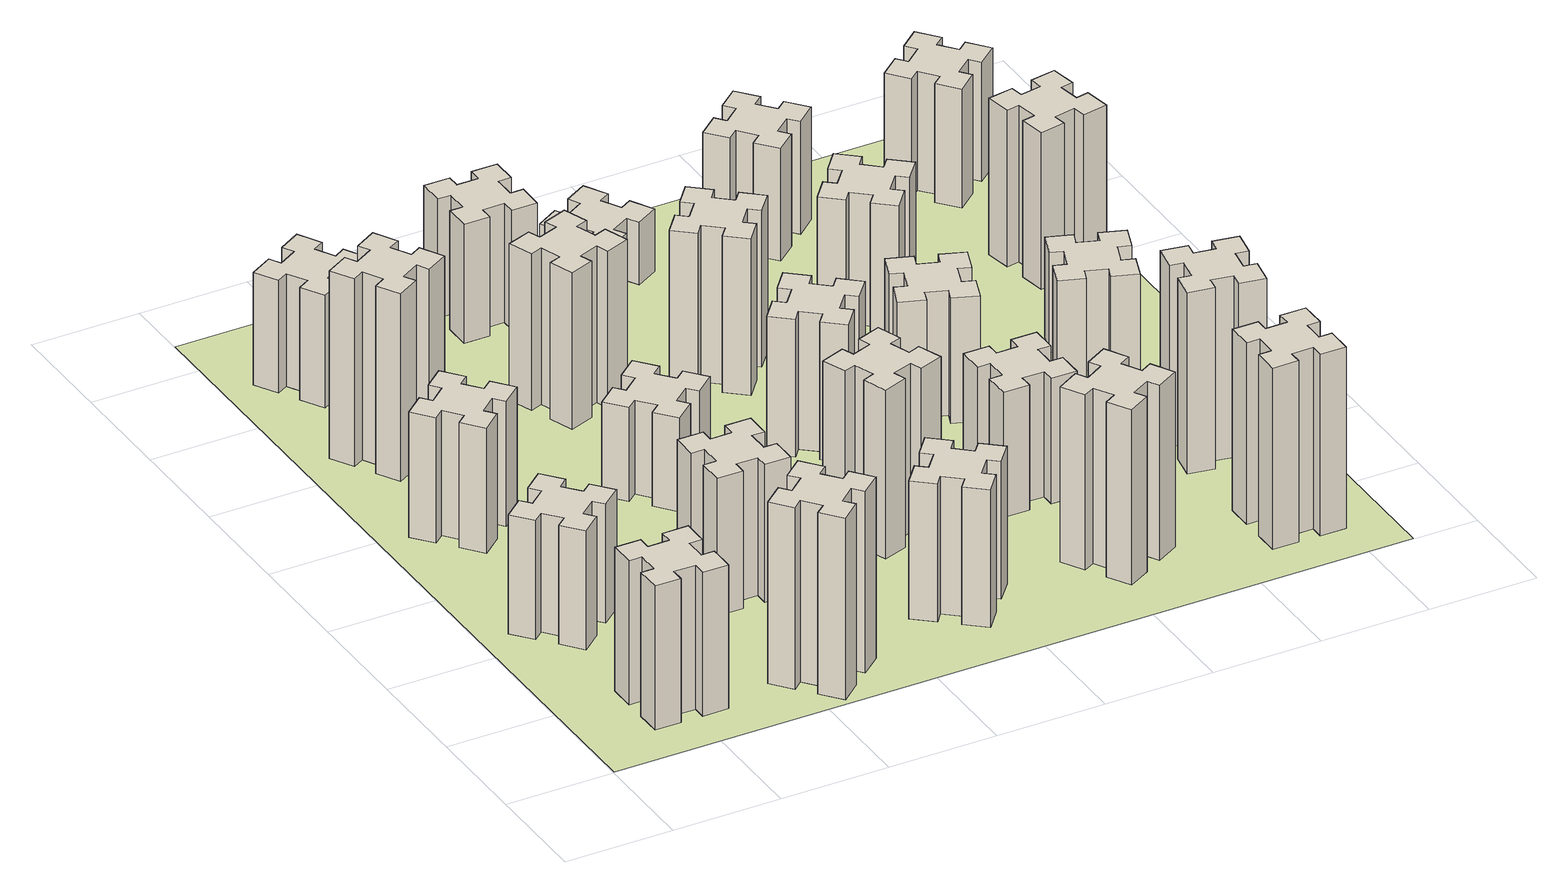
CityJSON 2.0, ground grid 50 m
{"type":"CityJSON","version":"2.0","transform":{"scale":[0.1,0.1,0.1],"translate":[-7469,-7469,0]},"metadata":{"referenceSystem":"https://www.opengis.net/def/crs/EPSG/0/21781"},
"CityObjects":{
"building1":{"type":"Building","attributes":{"class":"1000","function":"1000","usage":"1000","yearOfConstruction":2016,"roofType":"1000","measuredHeight":69,"storeysAboveGround":30,"storeysBelowGround":0},"geometry":[{"type":"Solid","lod":"1","boundaries":[[[[0,1,2,3,4,5,6,7,8,9,10,11,12,13,14,15,16,17,18,19]],[[17,16,20,21]],[[16,15,22,20]],[[15,14,23,22]],[[14,13,24,23]],[[13,12,25,24]],[[12,11,26,25]],[[11,10,27,26]],[[10,9,28,27]],[[9,8,29,28]],[[8,7,30,29]],[[7,6,31,30]],[[6,5,32,31]],[[5,4,33,32]],[[4,3,34,33]],[[3,2,35,34]],[[2,1,36,35]],[[1,0,37,36]],[[0,19,38,37]],[[19,18,39,38]],[[18,17,21,39]],[[24,25,26,27,28,29,30,31,32,33,34,35,36,37,38,39,21,20,22,23]]]]}]},
"building2":{"type":"Building","attributes":{"class":"1000","function":"1000","usage":"1000","yearOfConstruction":2016,"roofType":"1000","measuredHeight":57,"storeysAboveGround":30,"storeysBelowGround":0},"geometry":[{"type":"Solid","lod":"1","boundaries":[[[[40,41,42,43,44,45,46,47,48,49,50,51,52,53,54,55,56,57,58,59]],[[57,56,60,61]],[[56,55,62,60]],[[55,54,63,62]],[[54,53,64,63]],[[53,52,65,64]],[[52,51,66,65]],[[51,50,67,66]],[[50,49,68,67]],[[49,48,69,68]],[[48,47,70,69]],[[47,46,71,70]],[[46,45,72,71]],[[45,44,73,72]],[[44,43,74,73]],[[43,42,75,74]],[[42,41,76,75]],[[41,40,77,76]],[[40,59,78,77]],[[59,58,79,78]],[[58,57,61,79]],[[64,65,66,67,68,69,70,71,72,73,74,75,76,77,78,79,61,60,62,63]]]]}]},
"building3":{"type":"Building","attributes":{"class":"1000","function":"1000","usage":"1000","yearOfConstruction":2016,"roofType":"1000","measuredHeight":60,"storeysAboveGround":30,"storeysBelowGround":0},"geometry":[{"type":"Solid","lod":"1","boundaries":[[[[80,81,82,83,84,85,86,87,88,89,90,91,92,93,94,95,96,97,98,99]],[[97,96,100,101]],[[96,95,102,100]],[[95,94,103,102]],[[94,93,104,103]],[[93,92,105,104]],[[92,91,106,105]],[[91,90,107,106]],[[90,89,108,107]],[[89,88,109,108]],[[88,87,110,109]],[[87,86,111,110]],[[86,85,112,111]],[[85,84,113,112]],[[84,83,114,113]],[[83,82,115,114]],[[82,81,116,115]],[[81,80,117,116]],[[80,99,118,117]],[[99,98,119,118]],[[98,97,101,119]],[[104,105,106,107,108,109,110,111,112,113,114,115,116,117,118,119,101,100,102,103]]]]}]},
"building4":{"type":"Building","attributes":{"class":"1000","function":"1000","usage":"1000","yearOfConstruction":2016,"roofType":"1000","measuredHeight":90,"storeysAboveGround":30,"storeysBelowGround":0},"geometry":[{"type":"Solid","lod":"1","boundaries":[[[[120,121,122,123,124,125,126,127,128,129,130,131,132,133,134,135,136,137,138,139]],[[137,136,140,141]],[[136,135,142,140]],[[135,134,143,142]],[[134,133,144,143]],[[133,132,145,144]],[[132,131,146,145]],[[131,130,147,146]],[[130,129,148,147]],[[129,128,149,148]],[[128,127,150,149]],[[127,126,151,150]],[[126,125,152,151]],[[125,124,153,152]],[[124,123,154,153]],[[123,122,155,154]],[[122,121,156,155]],[[121,120,157,156]],[[120,139,158,157]],[[139,138,159,158]],[[138,137,141,159]],[[144,145,146,147,148,149,150,151,152,153,154,155,156,157,158,159,141,140,142,143]]]]}]},
"building5":{"type":"Building","attributes":{"class":"1000","function":"1000","usage":"1000","yearOfConstruction":2016,"roofType":"1000","measuredHeight":87,"storeysAboveGround":30,"storeysBelowGround":0},"geometry":[{"type":"Solid","lod":"1","boundaries":[[[[160,161,162,163,164,165,166,167,168,169,170,171,172,173,174,175,176,177,178,179]],[[177,176,180,181]],[[176,175,182,180]],[[175,174,183,182]],[[174,173,184,183]],[[173,172,185,184]],[[172,171,186,185]],[[171,170,187,186]],[[170,169,188,187]],[[169,168,189,188]],[[168,167,190,189]],[[167,166,191,190]],[[166,165,192,191]],[[165,164,193,192]],[[164,163,194,193]],[[163,162,195,194]],[[162,161,196,195]],[[161,160,197,196]],[[160,179,198,197]],[[179,178,199,198]],[[178,177,181,199]],[[184,185,186,187,188,189,190,191,192,193,194,195,196,197,198,199,181,180,182,183]]]]}]},
"building6":{"type":"Building","attributes":{"class":"1000","function":"1000","usage":"1000","yearOfConstruction":2016,"roofType":"1000","measuredHeight":54,"storeysAboveGround":30,"storeysBelowGround":0},"geometry":[{"type":"Solid","lod":"1","boundaries":[[[[200,201,202,203,204,205,206,207,208,209,210,211,212,213,214,215,216,217,218,219]],[[217,216,220,221]],[[216,215,222,220]],[[215,214,223,222]],[[214,213,224,223]],[[213,212,225,224]],[[212,211,226,225]],[[211,210,227,226]],[[210,209,228,227]],[[209,208,229,228]],[[208,207,230,229]],[[207,206,231,230]],[[206,205,232,231]],[[205,204,233,232]],[[204,203,234,233]],[[203,202,235,234]],[[202,201,236,235]],[[201,200,237,236]],[[200,219,238,237]],[[219,218,239,238]],[[218,217,221,239]],[[224,225,226,227,228,229,230,231,232,233,234,235,236,237,238,239,221,220,222,223]]]]}]},
"building7":{"type":"Building","attributes":{"class":"1000","function":"1000","usage":"1000","yearOfConstruction":2016,"roofType":"1000","measuredHeight":66,"storeysAboveGround":30,"storeysBelowGround":0},"geometry":[{"type":"Solid","lod":"1","boundaries":[[[[240,241,242,243,244,245,246,247,248,249,250,251,252,253,254,255,256,257,258,259]],[[257,256,260,261]],[[256,255,262,260]],[[255,254,263,262]],[[254,253,264,263]],[[253,252,265,264]],[[252,251,266,265]],[[251,250,267,266]],[[250,249,268,267]],[[249,248,269,268]],[[248,247,270,269]],[[247,246,271,270]],[[246,245,272,271]],[[245,244,273,272]],[[244,243,274,273]],[[243,242,275,274]],[[242,241,276,275]],[[241,240,277,276]],[[240,259,278,277]],[[259,258,279,278]],[[258,257,261,279]],[[264,265,266,267,268,269,270,271,272,273,274,275,276,277,278,279,261,260,262,263]]]]}]},
"building8":{"type":"Building","attributes":{"class":"1000","function":"1000","usage":"1000","yearOfConstruction":2016,"roofType":"1000","measuredHeight":45,"storeysAboveGround":30,"storeysBelowGround":0},"geometry":[{"type":"Solid","lod":"1","boundaries":[[[[280,281,282,283,284,285,286,287,288,289,290,291,292,293,294,295,296,297,298,299]],[[297,296,300,301]],[[296,295,302,300]],[[295,294,303,302]],[[294,293,304,303]],[[293,292,305,304]],[[292,291,306,305]],[[291,290,307,306]],[[290,289,308,307]],[[289,288,309,308]],[[288,287,310,309]],[[287,286,311,310]],[[286,285,312,311]],[[285,284,313,312]],[[284,283,314,313]],[[283,282,315,314]],[[282,281,316,315]],[[281,280,317,316]],[[280,299,318,317]],[[299,298,319,318]],[[298,297,301,319]],[[304,305,306,307,308,309,310,311,312,313,314,315,316,317,318,319,301,300,302,303]]]]}]},
"building9":{"type":"Building","attributes":{"class":"1000","function":"1000","usage":"1000","yearOfConstruction":2016,"roofType":"1000","measuredHeight":75,"storeysAboveGround":30,"storeysBelowGround":0},"geometry":[{"type":"Solid","lod":"1","boundaries":[[[[320,321,322,323,324,325,326,327,328,329,330,331,332,333,334,335,336,337,338,339]],[[337,336,340,341]],[[336,335,342,340]],[[335,334,343,342]],[[334,333,344,343]],[[333,332,345,344]],[[332,331,346,345]],[[331,330,347,346]],[[330,329,348,347]],[[329,328,349,348]],[[328,327,350,349]],[[327,326,351,350]],[[326,325,352,351]],[[325,324,353,352]],[[324,323,354,353]],[[323,322,355,354]],[[322,321,356,355]],[[321,320,357,356]],[[320,339,358,357]],[[339,338,359,358]],[[338,337,341,359]],[[344,345,346,347,348,349,350,351,352,353,354,355,356,357,358,359,341,340,342,343]]]]}]},
"building10":{"type":"Building","attributes":{"class":"1000","function":"1000","usage":"1000","yearOfConstruction":2016,"roofType":"1000","measuredHeight":66,"storeysAboveGround":30,"storeysBelowGround":0},"geometry":[{"type":"Solid","lod":"1","boundaries":[[[[360,361,362,363,364,365,366,367,368,369,370,371,372,373,374,375,376,377,378,379]],[[377,376,380,381]],[[376,375,382,380]],[[375,374,383,382]],[[374,373,384,383]],[[373,372,385,384]],[[372,371,386,385]],[[371,370,387,386]],[[370,369,388,387]],[[369,368,389,388]],[[368,367,390,389]],[[367,366,391,390]],[[366,365,392,391]],[[365,364,393,392]],[[364,363,394,393]],[[363,362,395,394]],[[362,361,396,395]],[[361,360,397,396]],[[360,379,398,397]],[[379,378,399,398]],[[378,377,381,399]],[[384,385,386,387,388,389,390,391,392,393,394,395,396,397,398,399,381,380,382,383]]]]}]},
"building11":{"type":"Building","attributes":{"class":"1000","function":"1000","usage":"1000","yearOfConstruction":2016,"roofType":"1000","measuredHeight":81,"storeysAboveGround":30,"storeysBelowGround":0},"geometry":[{"type":"Solid","lod":"1","boundaries":[[[[400,401,402,403,404,405,406,407,408,409,410,411,412,413,414,415,416,417,418,419]],[[417,416,420,421]],[[416,415,422,420]],[[415,414,423,422]],[[414,413,424,423]],[[413,412,425,424]],[[412,411,426,425]],[[411,410,427,426]],[[410,409,428,427]],[[409,408,429,428]],[[408,407,430,429]],[[407,406,431,430]],[[406,405,432,431]],[[405,404,433,432]],[[404,403,434,433]],[[403,402,435,434]],[[402,401,436,435]],[[401,400,437,436]],[[400,419,438,437]],[[419,418,439,438]],[[418,417,421,439]],[[424,425,426,427,428,429,430,431,432,433,434,435,436,437,438,439,421,420,422,423]]]]}]},
"building12":{"type":"Building","attributes":{"class":"1000","function":"1000","usage":"1000","yearOfConstruction":2016,"roofType":"1000","measuredHeight":57,"storeysAboveGround":30,"storeysBelowGround":0},"geometry":[{"type":"Solid","lod":"1","boundaries":[[[[440,441,442,443,444,445,446,447,448,449,450,451,452,453,454,455,456,457,458,459]],[[457,456,460,461]],[[456,455,462,460]],[[455,454,463,462]],[[454,453,464,463]],[[453,452,465,464]],[[452,451,466,465]],[[451,450,467,466]],[[450,449,468,467]],[[449,448,469,468]],[[448,447,470,469]],[[447,446,471,470]],[[446,445,472,471]],[[445,444,473,472]],[[444,443,474,473]],[[443,442,475,474]],[[442,441,476,475]],[[441,440,477,476]],[[440,459,478,477]],[[459,458,479,478]],[[458,457,461,479]],[[464,465,466,467,468,469,470,471,472,473,474,475,476,477,478,479,461,460,462,463]]]]}]},
"building13":{"type":"Building","attributes":{"class":"1000","function":"1000","usage":"1000","yearOfConstruction":2016,"roofType":"1000","measuredHeight":66,"storeysAboveGround":30,"storeysBelowGround":0},"geometry":[{"type":"Solid","lod":"1","boundaries":[[[[480,481,482,483,484,485,486,487,488,489,490,491,492,493,494,495,496,497,498,499]],[[497,496,500,501]],[[496,495,502,500]],[[495,494,503,502]],[[494,493,504,503]],[[493,492,505,504]],[[492,491,506,505]],[[491,490,507,506]],[[490,489,508,507]],[[489,488,509,508]],[[488,487,510,509]],[[487,486,511,510]],[[486,485,512,511]],[[485,484,513,512]],[[484,483,514,513]],[[483,482,515,514]],[[482,481,516,515]],[[481,480,517,516]],[[480,499,518,517]],[[499,498,519,518]],[[498,497,501,519]],[[504,505,506,507,508,509,510,511,512,513,514,515,516,517,518,519,501,500,502,503]]]]}]},
"building14":{"type":"Building","attributes":{"class":"1000","function":"1000","usage":"1000","yearOfConstruction":2016,"roofType":"1000","measuredHeight":75,"storeysAboveGround":30,"storeysBelowGround":0},"geometry":[{"type":"Solid","lod":"1","boundaries":[[[[520,521,522,523,524,525,526,527,528,529,530,531,532,533,534,535,536,537,538,539]],[[537,536,540,541]],[[536,535,542,540]],[[535,534,543,542]],[[534,533,544,543]],[[533,532,545,544]],[[532,531,546,545]],[[531,530,547,546]],[[530,529,548,547]],[[529,528,549,548]],[[528,527,550,549]],[[527,526,551,550]],[[526,525,552,551]],[[525,524,553,552]],[[524,523,554,553]],[[523,522,555,554]],[[522,521,556,555]],[[521,520,557,556]],[[520,539,558,557]],[[539,538,559,558]],[[538,537,541,559]],[[544,545,546,547,548,549,550,551,552,553,554,555,556,557,558,559,541,540,542,543]]]]}]},
"building15":{"type":"Building","attributes":{"class":"1000","function":"1000","usage":"1000","yearOfConstruction":2016,"roofType":"1000","measuredHeight":84,"storeysAboveGround":30,"storeysBelowGround":0},"geometry":[{"type":"Solid","lod":"1","boundaries":[[[[560,561,562,563,564,565,566,567,568,569,570,571,572,573,574,575,576,577,578,579]],[[577,576,580,581]],[[576,575,582,580]],[[575,574,583,582]],[[574,573,584,583]],[[573,572,585,584]],[[572,571,586,585]],[[571,570,587,586]],[[570,569,588,587]],[[569,568,589,588]],[[568,567,590,589]],[[567,566,591,590]],[[566,565,592,591]],[[565,564,593,592]],[[564,563,594,593]],[[563,562,595,594]],[[562,561,596,595]],[[561,560,597,596]],[[560,579,598,597]],[[579,578,599,598]],[[578,577,581,599]],[[584,585,586,587,588,589,590,591,592,593,594,595,596,597,598,599,581,580,582,583]]]]}]},
"building16":{"type":"Building","attributes":{"class":"1000","function":"1000","usage":"1000","yearOfConstruction":2016,"roofType":"1000","measuredHeight":30,"storeysAboveGround":30,"storeysBelowGround":0},"geometry":[{"type":"Solid","lod":"1","boundaries":[[[[600,601,602,603,604,605,606,607,608,609,610,611,612,613,614,615,616,617,618,619]],[[617,616,620,621]],[[616,615,622,620]],[[615,614,623,622]],[[614,613,624,623]],[[613,612,625,624]],[[612,611,626,625]],[[611,610,627,626]],[[610,609,628,627]],[[609,608,629,628]],[[608,607,630,629]],[[607,606,631,630]],[[606,605,632,631]],[[605,604,633,632]],[[604,603,634,633]],[[603,602,635,634]],[[602,601,636,635]],[[601,600,637,636]],[[600,619,638,637]],[[619,618,639,638]],[[618,617,621,639]],[[624,625,626,627,628,629,630,631,632,633,634,635,636,637,638,639,621,620,622,623]]]]}]},
"building17":{"type":"Building","attributes":{"class":"1000","function":"1000","usage":"1000","yearOfConstruction":2016,"roofType":"1000","measuredHeight":60,"storeysAboveGround":30,"storeysBelowGround":0},"geometry":[{"type":"Solid","lod":"1","boundaries":[[[[640,641,642,643,644,645,646,647,648,649,650,651,652,653,654,655,656,657,658,659]],[[657,656,660,661]],[[656,655,662,660]],[[655,654,663,662]],[[654,653,664,663]],[[653,652,665,664]],[[652,651,666,665]],[[651,650,667,666]],[[650,649,668,667]],[[649,648,669,668]],[[648,647,670,669]],[[647,646,671,670]],[[646,645,672,671]],[[645,644,673,672]],[[644,643,674,673]],[[643,642,675,674]],[[642,641,676,675]],[[641,640,677,676]],[[640,659,678,677]],[[659,658,679,678]],[[658,657,661,679]],[[664,665,666,667,668,669,670,671,672,673,674,675,676,677,678,679,661,660,662,663]]]]}]},
"building18":{"type":"Building","attributes":{"class":"1000","function":"1000","usage":"1000","yearOfConstruction":2016,"roofType":"1000","measuredHeight":60,"storeysAboveGround":30,"storeysBelowGround":0},"geometry":[{"type":"Solid","lod":"1","boundaries":[[[[680,681,682,683,684,685,686,687,688,689,690,691,692,693,694,695,696,697,698,699]],[[697,696,700,701]],[[696,695,702,700]],[[695,694,703,702]],[[694,693,704,703]],[[693,692,705,704]],[[692,691,706,705]],[[691,690,707,706]],[[690,689,708,707]],[[689,688,709,708]],[[688,687,710,709]],[[687,686,711,710]],[[686,685,712,711]],[[685,684,713,712]],[[684,683,714,713]],[[683,682,715,714]],[[682,681,716,715]],[[681,680,717,716]],[[680,699,718,717]],[[699,698,719,718]],[[698,697,701,719]],[[704,705,706,707,708,709,710,711,712,713,714,715,716,717,718,719,701,700,702,703]]]]}]},
"building19":{"type":"Building","attributes":{"class":"1000","function":"1000","usage":"1000","yearOfConstruction":2016,"roofType":"1000","measuredHeight":63,"storeysAboveGround":30,"storeysBelowGround":0},"geometry":[{"type":"Solid","lod":"1","boundaries":[[[[720,721,722,723,724,725,726,727,728,729,730,731,732,733,734,735,736,737,738,739]],[[737,736,740,741]],[[736,735,742,740]],[[735,734,743,742]],[[734,733,744,743]],[[733,732,745,744]],[[732,731,746,745]],[[731,730,747,746]],[[730,729,748,747]],[[729,728,749,748]],[[728,727,750,749]],[[727,726,751,750]],[[726,725,752,751]],[[725,724,753,752]],[[724,723,754,753]],[[723,722,755,754]],[[722,721,756,755]],[[721,720,757,756]],[[720,739,758,757]],[[739,738,759,758]],[[738,737,741,759]],[[744,745,746,747,748,749,750,751,752,753,754,755,756,757,758,759,741,740,742,743]]]]}]},
"building20":{"type":"Building","attributes":{"class":"1000","function":"1000","usage":"1000","yearOfConstruction":2016,"roofType":"1000","measuredHeight":87,"storeysAboveGround":30,"storeysBelowGround":0},"geometry":[{"type":"Solid","lod":"1","boundaries":[[[[760,761,762,763,764,765,766,767,768,769,770,771,772,773,774,775,776,777,778,779]],[[777,776,780,781]],[[776,775,782,780]],[[775,774,783,782]],[[774,773,784,783]],[[773,772,785,784]],[[772,771,786,785]],[[771,770,787,786]],[[770,769,788,787]],[[769,768,789,788]],[[768,767,790,789]],[[767,766,791,790]],[[766,765,792,791]],[[765,764,793,792]],[[764,763,794,793]],[[763,762,795,794]],[[762,761,796,795]],[[761,760,797,796]],[[760,779,798,797]],[[779,778,799,798]],[[778,777,781,799]],[[784,785,786,787,788,789,790,791,792,793,794,795,796,797,798,799,781,780,782,783]]]]}]},
"building21":{"type":"Building","attributes":{"class":"1000","function":"1000","usage":"1000","yearOfConstruction":2016,"roofType":"1000","measuredHeight":54,"storeysAboveGround":30,"storeysBelowGround":0},"geometry":[{"type":"Solid","lod":"1","boundaries":[[[[800,801,802,803,804,805,806,807,808,809,810,811,812,813,814,815,816,817,818,819]],[[817,816,820,821]],[[816,815,822,820]],[[815,814,823,822]],[[814,813,824,823]],[[813,812,825,824]],[[812,811,826,825]],[[811,810,827,826]],[[810,809,828,827]],[[809,808,829,828]],[[808,807,830,829]],[[807,806,831,830]],[[806,805,832,831]],[[805,804,833,832]],[[804,803,834,833]],[[803,802,835,834]],[[802,801,836,835]],[[801,800,837,836]],[[800,819,838,837]],[[819,818,839,838]],[[818,817,821,839]],[[824,825,826,827,828,829,830,831,832,833,834,835,836,837,838,839,821,820,822,823]]]]}]},
"building22":{"type":"Building","attributes":{"class":"1000","function":"1000","usage":"1000","yearOfConstruction":2016,"roofType":"1000","measuredHeight":87,"storeysAboveGround":30,"storeysBelowGround":0},"geometry":[{"type":"Solid","lod":"1","boundaries":[[[[840,841,842,843,844,845,846,847,848,849,850,851,852,853,854,855,856,857,858,859]],[[857,856,860,861]],[[856,855,862,860]],[[855,854,863,862]],[[854,853,864,863]],[[853,852,865,864]],[[852,851,866,865]],[[851,850,867,866]],[[850,849,868,867]],[[849,848,869,868]],[[848,847,870,869]],[[847,846,871,870]],[[846,845,872,871]],[[845,844,873,872]],[[844,843,874,873]],[[843,842,875,874]],[[842,841,876,875]],[[841,840,877,876]],[[840,859,878,877]],[[859,858,879,878]],[[858,857,861,879]],[[864,865,866,867,868,869,870,871,872,873,874,875,876,877,878,879,861,860,862,863]]]]}]},
"building23":{"type":"Building","attributes":{"class":"1000","function":"1000","usage":"1000","yearOfConstruction":2016,"roofType":"1000","measuredHeight":48,"storeysAboveGround":30,"storeysBelowGround":0},"geometry":[{"type":"Solid","lod":"1","boundaries":[[[[880,881,882,883,884,885,886,887,888,889,890,891,892,893,894,895,896,897,898,899]],[[897,896,900,901]],[[896,895,902,900]],[[895,894,903,902]],[[894,893,904,903]],[[893,892,905,904]],[[892,891,906,905]],[[891,890,907,906]],[[890,889,908,907]],[[889,888,909,908]],[[888,887,910,909]],[[887,886,911,910]],[[886,885,912,911]],[[885,884,913,912]],[[884,883,914,913]],[[883,882,915,914]],[[882,881,916,915]],[[881,880,917,916]],[[880,899,918,917]],[[899,898,919,918]],[[898,897,901,919]],[[904,905,906,907,908,909,910,911,912,913,914,915,916,917,918,919,901,900,902,903]]]]}]},
"building24":{"type":"Building","attributes":{"class":"1000","function":"1000","usage":"1000","yearOfConstruction":2016,"roofType":"1000","measuredHeight":75,"storeysAboveGround":30,"storeysBelowGround":0},"geometry":[{"type":"Solid","lod":"1","boundaries":[[[[920,921,922,923,924,925,926,927,928,929,930,931,932,933,934,935,936,937,938,939]],[[937,936,940,941]],[[936,935,942,940]],[[935,934,943,942]],[[934,933,944,943]],[[933,932,945,944]],[[932,931,946,945]],[[931,930,947,946]],[[930,929,948,947]],[[929,928,949,948]],[[928,927,950,949]],[[927,926,951,950]],[[926,925,952,951]],[[925,924,953,952]],[[924,923,954,953]],[[923,922,955,954]],[[922,921,956,955]],[[921,920,957,956]],[[920,939,958,957]],[[939,938,959,958]],[[938,937,941,959]],[[944,945,946,947,948,949,950,951,952,953,954,955,956,957,958,959,941,940,942,943]]]]}]},
"building25":{"type":"Building","attributes":{"class":"1000","function":"1000","usage":"1000","yearOfConstruction":2016,"roofType":"1000","measuredHeight":57,"storeysAboveGround":30,"storeysBelowGround":0},"geometry":[{"type":"Solid","lod":"1","boundaries":[[[[960,961,962,963,964,965,966,967,968,969,970,971,972,973,974,975,976,977,978,979]],[[977,976,980,981]],[[976,975,982,980]],[[975,974,983,982]],[[974,973,984,983]],[[973,972,985,984]],[[972,971,986,985]],[[971,970,987,986]],[[970,969,988,987]],[[969,968,989,988]],[[968,967,990,989]],[[967,966,991,990]],[[966,965,992,991]],[[965,964,993,992]],[[964,963,994,993]],[[963,962,995,994]],[[962,961,996,995]],[[961,960,997,996]],[[960,979,998,997]],[[979,978,999,998]],[[978,977,981,999]],[[984,985,986,987,988,989,990,991,992,993,994,995,996,997,998,999,981,980,982,983]]]]}]},
"landuse1":{"type":"LandUse","attributes":{"name":"plot1","function":"1010"},"geometry":[{"type":"MultiSurface","lod":"1","boundaries":[[[1000,1001,1002,1003]]]}]}
},
"vertices":[
[425,265,0],[525,265,0],[525,205,0],[645,205,0],[645,325,0],[585,325,0],[585,425,0],[645,425,0],[645,545,0],[525,545,0],[525,485,0],[425,485,0],[425,545,0],[305,545,0],[305,425,0],[365,425,0],[365,325,0],[305,325,0],[305,205,0],[425,205,0],[365,325,690],[305,325,690],[365,425,690],[305,425,690],[305,545,690],[425,545,690],[425,485,690],[525,485,690],[525,545,690],[645,545,690],[645,425,690],[585,425,690],[585,325,690],[645,325,690],[645,205,690],[525,205,690],[525,265,690],[425,265,690],[425,205,690],[305,205,690],
[492,1148,0],[427,1224,0],[473,1263,0],[396,1355,0],[304,1278,0],[343,1232,0],[266,1167,0],[228,1213,0],[136,1136,0],[213,1044,0],[259,1083,0],[323,1006,0],[277,968,0],[354,876,0],[446,953,0],[408,999,0],[484,1063,0],[523,1017,0],[615,1094,0],[538,1186,0],[484,1063,570],[523,1017,570],[408,999,570],[446,953,570],[354,876,570],[277,968,570],[323,1006,570],[259,1083,570],[213,1044,570],[136,1136,570],[228,1213,570],[266,1167,570],[343,1232,570],[304,1278,570],[396,1355,570],[473,1263,570],[427,1224,570],[492,1148,570],[538,1186,570],[615,1094,570],
[492,1988,0],[427,2064,0],[473,2103,0],[396,2195,0],[304,2118,0],[343,2072,0],[266,2007,0],[228,2053,0],[136,1976,0],[213,1884,0],[259,1923,0],[323,1846,0],[277,1808,0],[354,1716,0],[446,1793,0],[408,1839,0],[484,1903,0],[523,1857,0],[615,1934,0],[538,2026,0],[484,1903,600],[523,1857,600],[408,1839,600],[446,1793,600],[354,1716,600],[277,1808,600],[323,1846,600],[259,1923,600],[213,1884,600],[136,1976,600],[228,2053,600],[266,2007,600],[343,2072,600],[304,2118,600],[396,2195,600],[473,2103,600],[427,2064,600],[492,1988,600],[538,2026,600],[615,1934,600],
[255,2584,0],[305,2497,0],[253,2467,0],[313,2363,0],[417,2423,0],[387,2475,0],[474,2525,0],[504,2473,0],[608,2533,0],[548,2637,0],[496,2607,0],[446,2694,0],[498,2724,0],[438,2828,0],[334,2768,0],[364,2716,0],[277,2666,0],[247,2718,0],[143,2658,0],[203,2554,0],[277,2666,900],[247,2718,900],[364,2716,900],[334,2768,900],[438,2828,900],[498,2724,900],[446,2694,900],[496,2607,900],[548,2637,900],[608,2533,900],[504,2473,900],[474,2525,900],[387,2475,900],[417,2423,900],[313,2363,900],[253,2467,900],[305,2497,900],[255,2584,900],[203,2554,900],[143,2658,900],
[1232,308,0],[1167,384,0],[1213,423,0],[1136,515,0],[1044,438,0],[1083,392,0],[1006,327,0],[968,373,0],[876,296,0],[953,204,0],[999,243,0],[1063,166,0],[1017,128,0],[1094,36,0],[1186,113,0],[1148,159,0],[1224,223,0],[1263,177,0],[1355,254,0],[1278,346,0],[1224,223,870],[1263,177,870],[1148,159,870],[1186,113,870],[1094,36,870],[1017,128,870],[1063,166,870],[999,243,870],[953,204,870],[876,296,870],[968,373,870],[1006,327,870],[1083,392,870],[1044,438,870],[1136,515,870],[1213,423,870],[1167,384,870],[1232,308,870],[1278,346,870],[1355,254,870],
[364,3356,0],[277,3306,0],[247,3358,0],[143,3298,0],[203,3194,0],[255,3224,0],[305,3137,0],[253,3107,0],[313,3003,0],[417,3063,0],[387,3115,0],[474,3165,0],[504,3113,0],[608,3173,0],[548,3277,0],[496,3247,0],[446,3334,0],[498,3364,0],[438,3468,0],[334,3408,0],[446,3334,540],[498,3364,540],[496,3247,540],[548,3277,540],[608,3173,540],[504,3113,540],[474,3165,540],[387,3115,540],[417,3063,540],[313,3003,540],[253,3107,540],[305,3137,540],[255,3224,540],[203,3194,540],[143,3298,540],[247,3358,540],[277,3306,540],[364,3356,540],[334,3408,540],[438,3468,540],
[1005,1065,0],[1005,965,0],[945,965,0],[945,845,0],[1065,845,0],[1065,905,0],[1165,905,0],[1165,845,0],[1285,845,0],[1285,965,0],[1225,965,0],[1225,1065,0],[1285,1065,0],[1285,1185,0],[1165,1185,0],[1165,1125,0],[1065,1125,0],[1065,1185,0],[945,1185,0],[945,1065,0],[1065,1125,660],[1065,1185,660],[1165,1125,660],[1165,1185,660],[1285,1185,660],[1285,1065,660],[1225,1065,660],[1225,965,660],[1285,965,660],[1285,845,660],[1165,845,660],[1165,905,660],[1065,905,660],[1065,845,660],[945,845,660],[945,965,660],[1005,965,660],[1005,1065,660],[945,1065,660],[945,1185,660],
[1099,1823,0],[1163,1746,0],[1117,1708,0],[1194,1616,0],[1286,1693,0],[1248,1739,0],[1324,1803,0],[1363,1757,0],[1455,1834,0],[1378,1926,0],[1332,1888,0],[1267,1964,0],[1313,2003,0],[1236,2095,0],[1144,2018,0],[1183,1972,0],[1106,1907,0],[1068,1953,0],[976,1876,0],[1053,1784,0],[1106,1907,450],[1068,1953,450],[1183,1972,450],[1144,2018,450],[1236,2095,450],[1313,2003,450],[1267,1964,450],[1332,1888,450],[1378,1926,450],[1455,1834,450],[1363,1757,450],[1324,1803,450],[1248,1739,450],[1286,1693,450],[1194,1616,450],[1117,1708,450],[1163,1746,450],[1099,1823,450],[1053,1784,450],[976,1876,450],
[1225,2716,0],[1131,2682,0],[1110,2738,0],[997,2697,0],[1039,2584,0],[1095,2605,0],[1129,2511,0],[1073,2490,0],[1114,2377,0],[1227,2419,0],[1206,2475,0],[1300,2509,0],[1320,2453,0],[1433,2494,0],[1392,2607,0],[1336,2586,0],[1302,2680,0],[1358,2700,0],[1317,2813,0],[1204,2772,0],[1302,2680,750],[1358,2700,750],[1336,2586,750],[1392,2607,750],[1433,2494,750],[1320,2453,750],[1300,2509,750],[1206,2475,750],[1227,2419,750],[1114,2377,750],[1073,2490,750],[1129,2511,750],[1095,2605,750],[1039,2584,750],[997,2697,750],[1110,2738,750],[1131,2682,750],[1225,2716,750],[1204,2772,750],[1317,2813,750],
[1803,584,0],[1739,508,0],[1693,546,0],[1616,454,0],[1708,377,0],[1746,423,0],[1823,359,0],[1784,313,0],[1876,236,0],[1953,328,0],[1907,366,0],[1972,443,0],[2018,404,0],[2095,496,0],[2003,573,0],[1964,527,0],[1888,592,0],[1926,638,0],[1834,715,0],[1757,623,0],[1888,592,660],[1926,638,660],[1964,527,660],[2003,573,660],[2095,496,660],[2018,404,660],[1972,443,660],[1907,366,660],[1953,328,660],[1876,236,660],[1784,313,660],[1823,359,660],[1746,423,660],[1708,377,660],[1616,454,660],[1693,546,660],[1739,508,660],[1803,584,660],[1757,623,660],[1834,715,660],
[1865,1236,0],[1771,1202,0],[1750,1258,0],[1637,1217,0],[1679,1104,0],[1735,1125,0],[1769,1031,0],[1713,1010,0],[1754,897,0],[1867,939,0],[1846,995,0],[1940,1029,0],[1960,973,0],[2073,1014,0],[2032,1127,0],[1976,1106,0],[1942,1200,0],[1998,1220,0],[1957,1333,0],[1844,1292,0],[1942,1200,810],[1998,1220,810],[1976,1106,810],[2032,1127,810],[2073,1014,810],[1960,973,810],[1940,1029,810],[1846,995,810],[1867,939,810],[1754,897,810],[1713,1010,810],[1769,1031,810],[1735,1125,810],[1679,1104,810],[1637,1217,810],[1750,1258,810],[1771,1202,810],[1865,1236,810],[1844,1292,810],[1957,1333,810],
[1265,3445,0],[1165,3445,0],[1165,3505,0],[1045,3505,0],[1045,3385,0],[1105,3385,0],[1105,3285,0],[1045,3285,0],[1045,3165,0],[1165,3165,0],[1165,3225,0],[1265,3225,0],[1265,3165,0],[1385,3165,0],[1385,3285,0],[1325,3285,0],[1325,3385,0],[1385,3385,0],[1385,3505,0],[1265,3505,0],[1325,3385,570],[1385,3385,570],[1325,3285,570],[1385,3285,570],[1385,3165,570],[1265,3165,570],[1265,3225,570],[1165,3225,570],[1165,3165,570],[1045,3165,570],[1045,3285,570],[1105,3285,570],[1105,3385,570],[1045,3385,570],[1045,3505,570],[1165,3505,570],[1165,3445,570],[1265,3445,570],[1265,3505,570],[1385,3505,570],
[2007,1746,0],[2072,1823,0],[2118,1784,0],[2195,1876,0],[2103,1953,0],[2064,1907,0],[1988,1972,0],[2026,2018,0],[1934,2095,0],[1857,2003,0],[1903,1964,0],[1839,1888,0],[1793,1926,0],[1716,1834,0],[1808,1757,0],[1846,1803,0],[1923,1739,0],[1884,1693,0],[1976,1616,0],[2053,1708,0],[1923,1739,660],[1884,1693,660],[1846,1803,660],[1808,1757,660],[1716,1834,660],[1793,1926,660],[1839,1888,660],[1903,1964,660],[1857,2003,660],[1934,2095,660],[2026,2018,660],[1988,1972,660],[2064,1907,660],[2103,1953,660],[2195,1876,660],[2118,1784,660],[2072,1823,660],[2007,1746,660],[2053,1708,660],[1976,1616,660],
[1964,2547,0],[1888,2612,0],[1926,2658,0],[1834,2735,0],[1757,2643,0],[1803,2604,0],[1739,2528,0],[1693,2566,0],[1616,2474,0],[1708,2397,0],[1746,2443,0],[1823,2379,0],[1784,2333,0],[1876,2256,0],[1953,2348,0],[1907,2386,0],[1972,2463,0],[2018,2424,0],[2095,2516,0],[2003,2593,0],[1972,2463,750],[2018,2424,750],[1907,2386,750],[1953,2348,750],[1876,2256,750],[1784,2333,750],[1823,2379,750],[1746,2443,750],[1708,2397,750],[1616,2474,750],[1693,2566,750],[1739,2528,750],[1803,2604,750],[1757,2643,750],[1834,2735,750],[1926,2658,750],[1888,2612,750],[1964,2547,750],[2003,2593,750],[2095,2516,750],
[2475,464,0],[2525,377,0],[2473,347,0],[2533,243,0],[2637,303,0],[2607,355,0],[2694,405,0],[2724,353,0],[2828,413,0],[2768,517,0],[2716,487,0],[2666,574,0],[2718,604,0],[2658,708,0],[2554,648,0],[2584,596,0],[2497,546,0],[2467,598,0],[2363,538,0],[2423,434,0],[2497,546,840],[2467,598,840],[2584,596,840],[2554,648,840],[2658,708,840],[2718,604,840],[2666,574,840],[2716,487,840],[2768,517,840],[2828,413,840],[2724,353,840],[2694,405,840],[2607,355,840],[2637,303,840],[2533,243,840],[2473,347,840],[2525,377,840],[2475,464,840],[2423,434,840],[2363,538,840],
[1635,3324,0],[1685,3237,0],[1633,3207,0],[1693,3103,0],[1797,3163,0],[1767,3215,0],[1854,3265,0],[1884,3213,0],[1988,3273,0],[1928,3377,0],[1876,3347,0],[1826,3434,0],[1878,3464,0],[1818,3568,0],[1714,3508,0],[1744,3456,0],[1657,3406,0],[1627,3458,0],[1523,3398,0],[1583,3294,0],[1657,3406,300],[1627,3458,300],[1744,3456,300],[1714,3508,300],[1818,3568,300],[1878,3464,300],[1826,3434,300],[1876,3347,300],[1928,3377,300],[1988,3273,300],[1884,3213,300],[1854,3265,300],[1767,3215,300],[1797,3163,300],[1693,3103,300],[1633,3207,300],[1685,3237,300],[1635,3324,300],[1583,3294,300],[1523,3398,300],
[2385,1165,0],[2385,1065,0],[2325,1065,0],[2325,945,0],[2445,945,0],[2445,1005,0],[2545,1005,0],[2545,945,0],[2665,945,0],[2665,1065,0],[2605,1065,0],[2605,1165,0],[2665,1165,0],[2665,1285,0],[2545,1285,0],[2545,1225,0],[2445,1225,0],[2445,1285,0],[2325,1285,0],[2325,1165,0],[2445,1225,600],[2445,1285,600],[2545,1225,600],[2545,1285,600],[2665,1285,600],[2665,1165,600],[2605,1165,600],[2605,1065,600],[2665,1065,600],[2665,945,600],[2545,945,600],[2545,1005,600],[2445,1005,600],[2445,945,600],[2325,945,600],[2325,1065,600],[2385,1065,600],[2385,1165,600],[2325,1165,600],[2325,1285,600],
[2582,1771,0],[2616,1865,0],[2672,1844,0],[2713,1957,0],[2600,1998,0],[2580,1942,0],[2486,1976,0],[2507,2032,0],[2394,2073,0],[2353,1960,0],[2409,1940,0],[2375,1846,0],[2319,1867,0],[2277,1754,0],[2390,1713,0],[2411,1769,0],[2505,1735,0],[2484,1679,0],[2597,1637,0],[2638,1750,0],[2505,1735,600],[2484,1679,600],[2411,1769,600],[2390,1713,600],[2277,1754,600],[2319,1867,600],[2375,1846,600],[2409,1940,600],[2353,1960,600],[2394,2073,600],[2507,2032,600],[2486,1976,600],[2580,1942,600],[2600,1998,600],[2713,1957,600],[2672,1844,600],[2616,1865,600],[2582,1771,600],[2638,1750,600],[2597,1637,600],
[2704,2647,0],[2628,2712,0],[2666,2758,0],[2574,2835,0],[2497,2743,0],[2543,2704,0],[2479,2628,0],[2433,2666,0],[2356,2574,0],[2448,2497,0],[2486,2543,0],[2563,2479,0],[2524,2433,0],[2616,2356,0],[2693,2448,0],[2647,2486,0],[2712,2563,0],[2758,2524,0],[2835,2616,0],[2743,2693,0],[2712,2563,630],[2758,2524,630],[2647,2486,630],[2693,2448,630],[2616,2356,630],[2524,2433,630],[2563,2479,630],[2486,2543,630],[2448,2497,630],[2356,2574,630],[2433,2666,630],[2479,2628,630],[2543,2704,630],[2497,2743,630],[2574,2835,630],[2666,2758,630],[2628,2712,630],[2704,2647,630],[2743,2693,630],[2835,2616,630],
[3225,425,0],[3225,325,0],[3165,325,0],[3165,205,0],[3285,205,0],[3285,265,0],[3385,265,0],[3385,205,0],[3505,205,0],[3505,325,0],[3445,325,0],[3445,425,0],[3505,425,0],[3505,545,0],[3385,545,0],[3385,485,0],[3285,485,0],[3285,545,0],[3165,545,0],[3165,425,0],[3285,485,870],[3285,545,870],[3385,485,870],[3385,545,870],[3505,545,870],[3505,425,870],[3445,425,870],[3445,325,870],[3505,325,870],[3505,205,870],[3385,205,870],[3385,265,870],[3285,265,870],[3285,205,870],[3165,205,870],[3165,325,870],[3225,325,870],[3225,425,870],[3165,425,870],[3165,545,870],
[2528,3219,0],[2604,3283,0],[2643,3237,0],[2735,3314,0],[2658,3406,0],[2612,3368,0],[2547,3444,0],[2593,3483,0],[2516,3575,0],[2424,3498,0],[2463,3452,0],[2386,3387,0],[2348,3433,0],[2256,3356,0],[2333,3264,0],[2379,3303,0],[2443,3226,0],[2397,3188,0],[2474,3096,0],[2566,3173,0],[2443,3226,540],[2397,3188,540],[2379,3303,540],[2333,3264,540],[2256,3356,540],[2348,3433,540],[2386,3387,540],[2463,3452,540],[2424,3498,540],[2516,3575,540],[2593,3483,540],[2547,3444,540],[2612,3368,540],[2658,3406,540],[2735,3314,540],[2643,3237,540],[2604,3283,540],[2528,3219,540],[2566,3173,540],[2474,3096,540],
[3267,916,0],[3365,898,0],[3355,839,0],[3473,818,0],[3494,937,0],[3435,947,0],[3452,1045,0],[3511,1035,0],[3532,1153,0],[3414,1174,0],[3404,1115,0],[3305,1132,0],[3316,1191,0],[3197,1212,0],[3177,1094,0],[3236,1084,0],[3218,985,0],[3159,996,0],[3138,877,0],[3257,857,0],[3218,985,870],[3159,996,870],[3236,1084,870],[3177,1094,870],[3197,1212,870],[3316,1191,870],[3305,1132,870],[3404,1115,870],[3414,1174,870],[3532,1153,870],[3511,1035,870],[3452,1045,870],[3435,947,870],[3494,937,870],[3473,818,870],[3355,839,870],[3365,898,870],[3267,916,870],[3257,857,870],[3138,877,870],
[3320,1942,0],[3226,1976,0],[3247,2032,0],[3134,2073,0],[3093,1960,0],[3149,1940,0],[3115,1846,0],[3059,1867,0],[3017,1754,0],[3130,1713,0],[3151,1769,0],[3245,1735,0],[3224,1679,0],[3337,1637,0],[3378,1750,0],[3322,1771,0],[3356,1865,0],[3412,1844,0],[3453,1957,0],[3340,1998,0],[3356,1865,480],[3412,1844,480],[3322,1771,480],[3378,1750,480],[3337,1637,480],[3224,1679,480],[3245,1735,480],[3151,1769,480],[3130,1713,480],[3017,1754,480],[3059,1867,480],[3115,1846,480],[3149,1940,480],[3093,1960,480],[3134,2073,480],[3247,2032,480],[3226,1976,480],[3320,1942,480],[3340,1998,480],[3453,1957,480],
[3318,2625,0],[3336,2527,0],[3277,2517,0],[3297,2398,0],[3416,2419,0],[3405,2478,0],[3504,2496,0],[3514,2437,0],[3632,2457,0],[3611,2576,0],[3552,2565,0],[3535,2664,0],[3594,2674,0],[3573,2792,0],[3455,2771,0],[3465,2712,0],[3367,2695,0],[3357,2754,0],[3238,2733,0],[3259,2615,0],[3367,2695,750],[3357,2754,750],[3465,2712,750],[3455,2771,750],[3573,2792,750],[3594,2674,750],[3535,2664,750],[3552,2565,750],[3611,2576,750],[3632,2457,750],[3514,2437,750],[3504,2496,750],[3405,2478,750],[3416,2419,750],[3297,2398,750],[3277,2517,750],[3336,2527,750],[3318,2625,750],[3259,2615,750],[3238,2733,750],
[3303,3452,0],[3226,3387,0],[3188,3433,0],[3096,3356,0],[3173,3264,0],[3219,3303,0],[3283,3226,0],[3237,3188,0],[3314,3096,0],[3406,3173,0],[3368,3219,0],[3444,3283,0],[3483,3237,0],[3575,3314,0],[3498,3406,0],[3452,3368,0],[3387,3444,0],[3433,3483,0],[3356,3575,0],[3264,3498,0],[3387,3444,570],[3433,3483,570],[3452,3368,570],[3498,3406,570],[3575,3314,570],[3483,3237,570],[3444,3283,570],[3368,3219,570],[3406,3173,570],[3314,3096,570],[3237,3188,570],[3283,3226,570],[3219,3303,570],[3173,3264,570],[3096,3356,570],[3188,3433,570],[3226,3387,570],[3303,3452,570],[3264,3498,570],[3356,3575,570],
[5,3705,0],[3705,3705,0],[3705,5,0],[5,5,0]
]}
